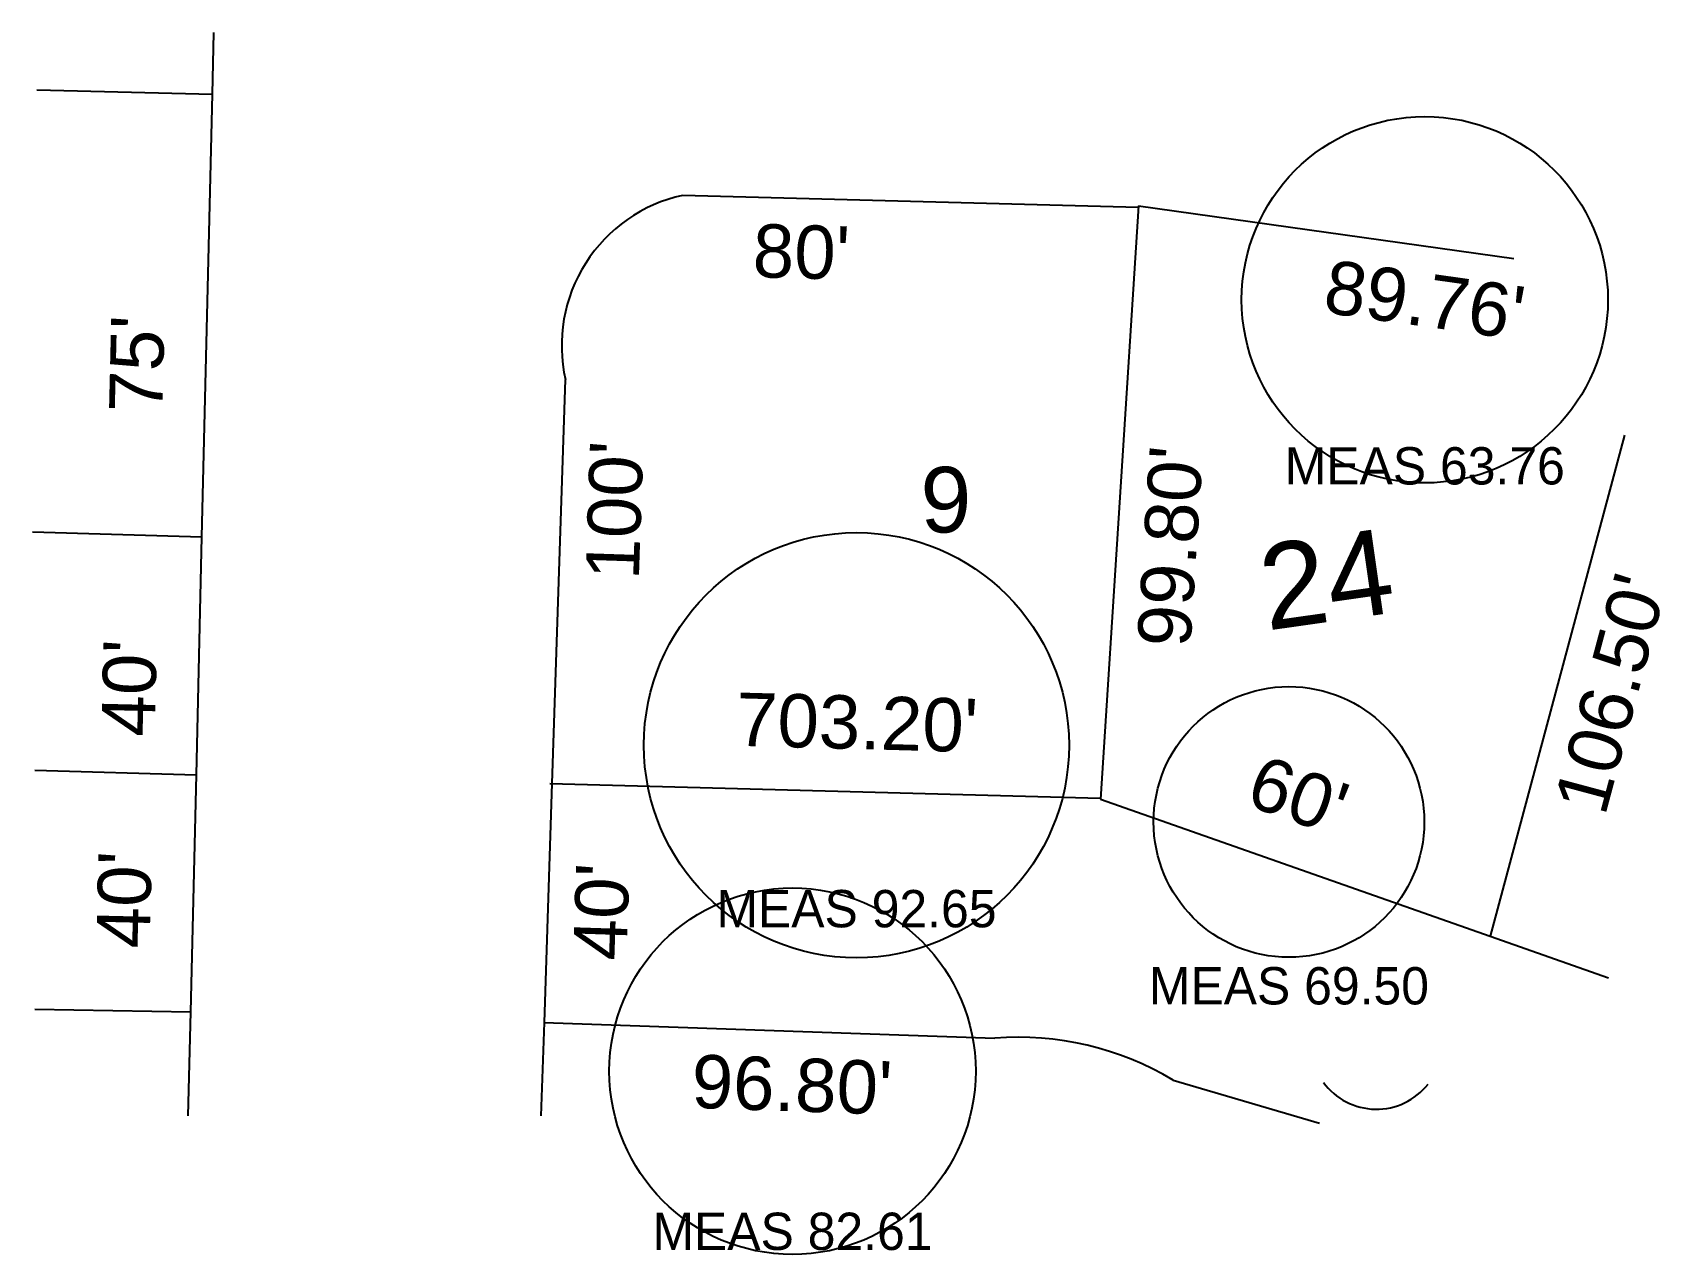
# Model space of a CAD drawing. Header units: feet. Extents: x 0 to 274, y -22 to 183.
import ezdxf
from ezdxf.enums import TextEntityAlignment as Align

# ---------------------------------------------------------------- set-up
doc = ezdxf.new("R2010")
doc.units = ezdxf.units.FT
doc.header["$MEASUREMENT"] = 0
for name, color, linetype in [('PLAT-CURVE', 4, 'CONTINUOUS'), ('PLAT-LINE', 7, 'CONTINUOUS'), ('PLAT-QA', 1, 'CONTINUOUS'), ('PLAT-TEXT-DIST', 2, 'CONTINUOUS'), ('PLAT-TEXT-LOTNO', 5, 'CONTINUOUS')]:
    doc.layers.add(name, color=color, linetype=linetype)
doc.styles.add('PLAT', font='arial.ttf')

msp = doc.modelspace()

# ---------------------------------------------------------------- linework, layer by layer
at = {"layer": 'PLAT-CURVE'}
for centre, radius, start, end in [((114.84, 130.52), 25.88, 102.3812, -167.2859), ((165.78, -36.32), 50.53, 59.0325, 94.5182), ((225.98, 13.21), 11.09, -143.5578, -38.3867)]:
    msp.add_arc(centre, radius, start, end, dxfattribs=at)
at = {"layer": 'PLAT-LINE'}
for p, q in [((30.23, 172.81), (30.48, 183.17)), ((0.67, 173.54), (30.23, 172.81)), ((28.47, 98.36), (30.23, 172.81)), ((185.97, 153.77), (109.29, 155.8)), ((185.98, 154.06), (179.57, 54.28)), ((185.98, 154.06), (249.12, 145.19)), ((87.37, 56.89), (89.59, 124.83)), ((267.7, 115.48), (245.13, 31.21)), ((-0.02, 99.21), (28.47, 98.36)), ((27.52, 58.37), (28.47, 98.36)), ((0.34, 59.13), (27.52, 58.37)), ((26.57, 18.48), (27.52, 58.37)), ((86.06, 16.68), (87.37, 56.89)), ((86.96, 56.9), (179.58, 54.41)), ((179.57, 54.28), (245.13, 31.21)), ((245.13, 31.21), (264.99, 24.22)), ((0.34, 18.94), (26.57, 18.48)), ((26.15, 0.99), (26.57, 18.48)), ((85.54, 1), (86.06, 16.68)), ((85.94, 16.68), (161.8, 14.05)), ((191.78, 7), (216.42, -0.21))]:
    msp.add_line(p, q, dxfattribs=at)
at = {"layer": 'PLAT-QA'}
for centre, radius in [((234.12, 138.24), 30.8), ((138.54, 63.33), 35.75), ((211.27, 50.42), 22.76), ((127.78, 8.51), 30.81)]:
    msp.add_circle(centre, radius, dxfattribs=at)

# ---------------------------------------------------------------- texts
for s, p in [('MEAS 63.76', (234.12, 113.45)), ('MEAS 92.65', (138.54, 38.98)), ('MEAS 69.50', (211.27, 26.01)), ('MEAS 82.61', (127.78, -15.28))]:
    msp.add_text(s, height=6.275, dxfattribs=at).set_placement(p, align=Align.TOP_CENTER)
at = {"layer": 'PLAT-TEXT-DIST', "style": 'PLAT'}
for s, rotation, p in [("80'", 358.4827, (129.4, 150.79)), ("89.76'", 352, (234.74, 142.68)), ("100'", 88.1278, (93.36, 102.99)), ("99.80'", 86.3226, (186.81, 97.05)), ("106.50'", 75.0061, (261.01, 73.18)), ("40'", 88.1278, (91.15, 35.48)), ("96.80'", 358.0092, (127.86, 10.74))]:
    msp.add_text(s, height=8.964, rotation=rotation, dxfattribs=at).set_placement(p, align=Align.TOP_CENTER)
for s, rotation, p in [("75'", 88.6405, (24.67, 127.29)), ("40'", 88.6405, (23.38, 72.79)), ("703.20'", 358.4576, (138.45, 60)), ("60'", 340.6086, (210.48, 48.16)), ("40'", 88.6405, (22.53, 37.18))]:
    msp.add_text(s, height=8.964, rotation=rotation, dxfattribs=at).set_placement(p, align=Align.BOTTOM_CENTER)
at = {"layer": 'PLAT-TEXT-LOTNO', "style": 'PLAT'}
msp.add_text('9', height=11.03, dxfattribs=at).set_placement((153.58, 104.62), align=Align.MIDDLE_CENTER)
msp.add_text('24', height=14.324, rotation=8.1098, dxfattribs=at).set_placement((217.57, 91.25), align=Align.MIDDLE_CENTER)

doc.saveas('drawing.dxf')
